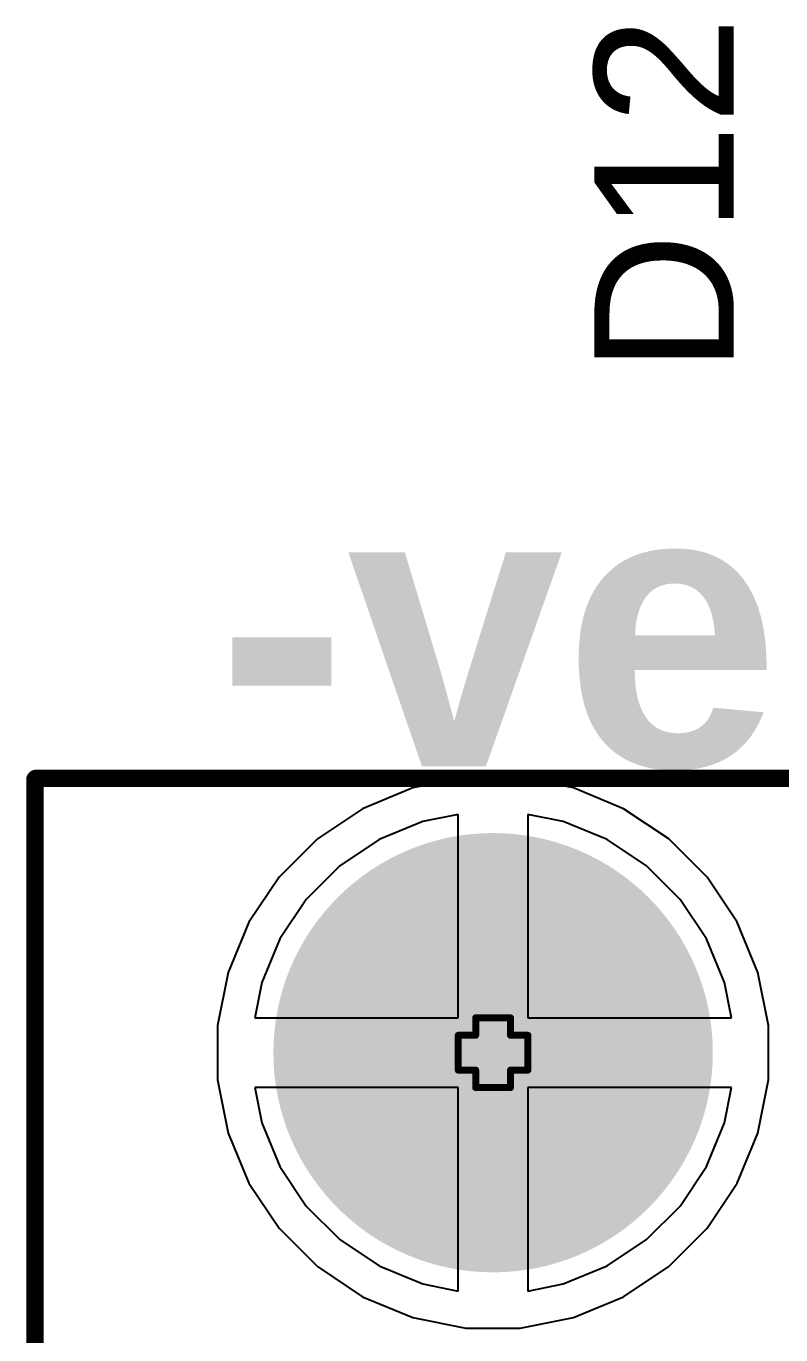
# Model space of a CAD drawing. Header units: inches. Extents: x -3 to 5437, y -3 to 5435.
# Drawn here: x 171.06 to 176.56, y 7.16 to 16.71 of the extents above; entities that cross this region are included whole.
import ezdxf

# ---------------------------------------------------------------- set-up
doc = ezdxf.new("R2010")
doc.units = ezdxf.units.IN
for name, color, linetype in [('Bottom Layer', 5, 'Continuous'), ('Bottom Solder', 6, 'Continuous'), ('Drill Drawing', 1, 'Continuous'), ('GND', 16, 'Continuous'), ('Multi-Layer', 9, 'Continuous'), ('Pad Holes', 156, 'Continuous'), ('PWR', 76, 'Continuous'), ('Top Layer', 1, 'Continuous'), ('Top Overlay', 2, 'Continuous'), ('Top Solder', 216, 'Continuous')]:
    doc.layers.add(name, color=color, linetype=linetype)
doc.styles.add('Arial', font='', dxfattribs={"height": 0.2})
doc.styles.add('Arial_Bold', font='', dxfattribs={"height": 0.2})
doc.styles.get('Arial').set_extended_font_data('Arial')
doc.styles.get('Arial_Bold').set_extended_font_data('Arial', bold=True)

# ---------------------------------------------------------------- blocks, each defined once
blk = doc.blocks.new('TBP01R1_508_04BE_143')
at = {"layer": 'Bottom Layer'}
h = blk.add_hatch(color=5, dxfattribs=at)
edge = h.paths.add_edge_path()
edge.add_arc((10.16, 0), 1.5, 0, 360)
at = {"layer": 'Bottom Solder'}
h = blk.add_hatch(color=6, dxfattribs=at)
edge = h.paths.add_edge_path()
edge.add_arc((10.16, 0), 1.6016, 0, 360)
at = {"layer": 'GND'}
h = blk.add_hatch(color=16, dxfattribs=at)
edge = h.paths.add_edge_path()
edge.add_arc((10.16, 0), 1.5, 0, 360)
at = {"layer": 'Multi-Layer'}
h = blk.add_hatch(color=9, dxfattribs=at)
edge = h.paths.add_edge_path()
edge.add_arc((10.16, 0), 1.5, 0, 360)
at = {"layer": 'Pad Holes'}
h = blk.add_hatch(color=7, dxfattribs=at)
edge = h.paths.add_edge_path()
edge.add_arc((10.16, 0), 0.85, 0, 360)
at = {"layer": 'PWR'}
h = blk.add_hatch(color=76, dxfattribs=at)
edge = h.paths.add_edge_path()
edge.add_arc((10.16, 0), 1.5, 0, 360)
at = {"layer": 'Top Layer'}
h = blk.add_hatch(color=1, dxfattribs=at)
edge = h.paths.add_edge_path()
edge.add_arc((10.16, 0), 1.5, 0, 360)
at = {"layer": 'Top Solder'}
h = blk.add_hatch(color=216, dxfattribs=at)
edge = h.paths.add_edge_path()
edge.add_arc((10.16, 0), 1.6016, 0, 360)
at = {"layer": 'Top Overlay'}
for points in [[(13.5, 10, 0.127, 0.127, 0), (13.5, -1.994, 0.127, 0.127, 0)], [(13.494, -2, 0.127, 0.127, 0), (-8.42, -2, 0.127, 0.127, 0)], [(13.5, -1.994, 0.127, 0.127, 0), (13.494, -2, 0.127, 0.127, 0)]]:
    blk.add_lwpolyline(points, format="xyseb", dxfattribs=at)
for points in [[(13.4622, -2, 0.0635, 0.0635, 1), (13.5257, -2, 0.0635, 0.0635, 1)], [(13.4622, -2, 0.0635, 0.0635, 1), (13.5257, -2, 0.0635, 0.0635, 1)], [(13.4683, -1.994, 0.0635, 0.0635, 1), (13.5318, -1.994, 0.0635, 0.0635, 1)], [(13.4683, -1.994, 0.0635, 0.0635, 1), (13.5318, -1.994, 0.0635, 0.0635, 1)]]:
    blk.add_lwpolyline(points, format="xyseb", close=True, dxfattribs=at)

msp = doc.modelspace()

# ---------------------------------------------------------------- linework, layer by layer
at = {"layer": 'Bottom Layer'}
for p, q in [((173.956, 10.9076), (173.6368, 10.7754)), ((174.2137, 10.9589), (173.956, 10.9076)), ((174.2137, 9.475), (174.2137, 10.9589)), ((174.9793, 10.9076), (174.7217, 10.9589)), ((174.7217, 10.9589), (174.7217, 9.475)), ((175.2985, 10.7754), (174.9793, 10.9076)), ((173.6368, 10.7754), (173.3496, 10.5835)), ((175.5858, 10.5835), (175.2985, 10.7754)), ((173.3496, 10.5835), (173.1052, 10.3391)), ((175.8301, 10.3391), (175.5858, 10.5835)), ((173.1052, 10.3391), (172.9133, 10.0519)), ((176.022, 10.0519), (175.8301, 10.3391)), ((172.9133, 10.0519), (172.7811, 9.7327)), ((176.1543, 9.7327), (176.022, 10.0519)), ((172.7811, 9.7327), (172.7298, 9.475)), ((176.2055, 9.475), (176.1543, 9.7327)), ((172.7298, 9.475), (174.2137, 9.475)), ((174.7217, 9.475), (176.2055, 9.475)), ((174.2137, 8.967), (172.7298, 8.967)), ((172.7298, 8.967), (172.7811, 8.7094)), ((174.2137, 7.4832), (174.2137, 8.967)), ((176.2055, 8.967), (174.7217, 8.967)), ((174.7217, 8.967), (174.7217, 7.4832)), ((176.1543, 8.7094), (176.2055, 8.967)), ((172.7811, 8.7094), (172.9133, 8.3902)), ((176.022, 8.3902), (176.1543, 8.7094)), ((172.9133, 8.3902), (173.1052, 8.1029)), ((175.8301, 8.1029), (176.022, 8.3902)), ((173.1052, 8.1029), (173.3496, 7.8586)), ((175.5858, 7.8586), (175.8301, 8.1029)), ((173.3496, 7.8586), (173.6368, 7.6667)), ((175.2985, 7.6667), (175.5858, 7.8586)), ((173.6368, 7.6667), (173.956, 7.5344)), ((174.9793, 7.5344), (175.2985, 7.6667)), ((173.956, 7.5344), (174.2137, 7.4832)), ((174.7217, 7.4832), (174.9793, 7.5344))]:
    msp.add_line(p, q, dxfattribs=at)
at = {"layer": 'Drill Drawing'}
for points in [[(174.3407, 9.348, 0.0508, 0.0508, 0), (174.3407, 9.475, 0.0508, 0.0508, 0)], [(174.3407, 9.475, 0.0508, 0.0508, 0), (174.5947, 9.475, 0.0508, 0.0508, 0)], [(174.5947, 9.348, 0.0508, 0.0508, 0), (174.5947, 9.475, 0.0508, 0.0508, 0)], [(174.2137, 9.094, 0.0508, 0.0508, 0), (174.2137, 9.348, 0.0508, 0.0508, 0)], [(174.2137, 9.348, 0.0508, 0.0508, 0), (174.3407, 9.348, 0.0508, 0.0508, 0)], [(174.5947, 9.348, 0.0508, 0.0508, 0), (174.7217, 9.348, 0.0508, 0.0508, 0)], [(174.7217, 9.094, 0.0508, 0.0508, 0), (174.7217, 9.348, 0.0508, 0.0508, 0)], [(174.2137, 9.094, 0.0508, 0.0508, 0), (174.3407, 9.094, 0.0508, 0.0508, 0)], [(174.3407, 8.967, 0.0508, 0.0508, 0), (174.3407, 9.094, 0.0508, 0.0508, 0)], [(174.5947, 9.094, 0.0508, 0.0508, 0), (174.7217, 9.094, 0.0508, 0.0508, 0)], [(174.5947, 8.967, 0.0508, 0.0508, 0), (174.5947, 9.094, 0.0508, 0.0508, 0)], [(174.3407, 8.967, 0.0508, 0.0508, 0), (174.5947, 8.967, 0.0508, 0.0508, 0)]]:
    msp.add_lwpolyline(points, format="xyseb", dxfattribs=at)
for points in [[(174.328, 9.475, 0.0254, 0.0254, 1), (174.3534, 9.475, 0.0254, 0.0254, 1)], [(174.328, 9.475, 0.0254, 0.0254, 1), (174.3534, 9.475, 0.0254, 0.0254, 1)], [(174.582, 9.475, 0.0254, 0.0254, 1), (174.6074, 9.475, 0.0254, 0.0254, 1)], [(174.582, 9.475, 0.0254, 0.0254, 1), (174.6074, 9.475, 0.0254, 0.0254, 1)], [(174.201, 9.348, 0.0254, 0.0254, 1), (174.2264, 9.348, 0.0254, 0.0254, 1)], [(174.201, 9.348, 0.0254, 0.0254, 1), (174.2264, 9.348, 0.0254, 0.0254, 1)], [(174.328, 9.348, 0.0254, 0.0254, 1), (174.3534, 9.348, 0.0254, 0.0254, 1)], [(174.328, 9.348, 0.0254, 0.0254, 1), (174.3534, 9.348, 0.0254, 0.0254, 1)], [(174.582, 9.348, 0.0254, 0.0254, 1), (174.6074, 9.348, 0.0254, 0.0254, 1)], [(174.582, 9.348, 0.0254, 0.0254, 1), (174.6074, 9.348, 0.0254, 0.0254, 1)], [(174.709, 9.348, 0.0254, 0.0254, 1), (174.7344, 9.348, 0.0254, 0.0254, 1)], [(174.709, 9.348, 0.0254, 0.0254, 1), (174.7344, 9.348, 0.0254, 0.0254, 1)], [(174.201, 9.094, 0.0254, 0.0254, 1), (174.2264, 9.094, 0.0254, 0.0254, 1)], [(174.201, 9.094, 0.0254, 0.0254, 1), (174.2264, 9.094, 0.0254, 0.0254, 1)], [(174.328, 9.094, 0.0254, 0.0254, 1), (174.3534, 9.094, 0.0254, 0.0254, 1)], [(174.328, 9.094, 0.0254, 0.0254, 1), (174.3534, 9.094, 0.0254, 0.0254, 1)], [(174.582, 9.094, 0.0254, 0.0254, 1), (174.6074, 9.094, 0.0254, 0.0254, 1)], [(174.582, 9.094, 0.0254, 0.0254, 1), (174.6074, 9.094, 0.0254, 0.0254, 1)], [(174.709, 9.094, 0.0254, 0.0254, 1), (174.7344, 9.094, 0.0254, 0.0254, 1)], [(174.709, 9.094, 0.0254, 0.0254, 1), (174.7344, 9.094, 0.0254, 0.0254, 1)], [(174.328, 8.967, 0.0254, 0.0254, 1), (174.3534, 8.967, 0.0254, 0.0254, 1)], [(174.328, 8.967, 0.0254, 0.0254, 1), (174.3534, 8.967, 0.0254, 0.0254, 1)], [(174.582, 8.967, 0.0254, 0.0254, 1), (174.6074, 8.967, 0.0254, 0.0254, 1)], [(174.582, 8.967, 0.0254, 0.0254, 1), (174.6074, 8.967, 0.0254, 0.0254, 1)]]:
    msp.add_lwpolyline(points, format="xyseb", close=True, dxfattribs=at)
at = {"layer": 'GND'}
for p, q in [((173.956, 10.9076), (173.6368, 10.7754)), ((174.2137, 10.9589), (173.956, 10.9076)), ((174.2137, 9.475), (174.2137, 10.9589)), ((174.9793, 10.9076), (174.7217, 10.9589)), ((174.7217, 10.9589), (174.7217, 9.475)), ((175.2985, 10.7754), (174.9793, 10.9076)), ((173.6368, 10.7754), (173.3496, 10.5835)), ((175.5858, 10.5835), (175.2985, 10.7754)), ((173.3496, 10.5835), (173.1052, 10.3391)), ((175.8301, 10.3391), (175.5858, 10.5835)), ((173.1052, 10.3391), (172.9133, 10.0519)), ((176.022, 10.0519), (175.8301, 10.3391)), ((172.9133, 10.0519), (172.7811, 9.7327)), ((176.1543, 9.7327), (176.022, 10.0519)), ((172.7811, 9.7327), (172.7298, 9.475)), ((176.2055, 9.475), (176.1543, 9.7327)), ((172.7298, 9.475), (174.2137, 9.475)), ((174.7217, 9.475), (176.2055, 9.475)), ((174.2137, 8.967), (172.7298, 8.967)), ((172.7298, 8.967), (172.7811, 8.7094)), ((174.2137, 7.4832), (174.2137, 8.967)), ((176.2055, 8.967), (174.7217, 8.967)), ((174.7217, 8.967), (174.7217, 7.4832)), ((176.1543, 8.7094), (176.2055, 8.967)), ((172.7811, 8.7094), (172.9133, 8.3902)), ((176.022, 8.3902), (176.1543, 8.7094)), ((172.9133, 8.3902), (173.1052, 8.1029)), ((175.8301, 8.1029), (176.022, 8.3902)), ((173.1052, 8.1029), (173.3496, 7.8586)), ((175.5858, 7.8586), (175.8301, 8.1029)), ((173.3496, 7.8586), (173.6368, 7.6667)), ((175.2985, 7.6667), (175.5858, 7.8586)), ((173.6368, 7.6667), (173.956, 7.5344)), ((174.9793, 7.5344), (175.2985, 7.6667)), ((173.956, 7.5344), (174.2137, 7.4832)), ((174.7217, 7.4832), (174.9793, 7.5344))]:
    msp.add_line(p, q, dxfattribs=at)
at = {"layer": 'PWR'}
for p, q in [((174.2699, 11.229), (173.882, 11.1519)), ((174.6654, 11.229), (174.2699, 11.229)), ((175.0534, 11.1519), (174.6654, 11.229)), ((173.882, 11.1519), (173.5165, 11.0005)), ((175.4188, 11.0005), (175.0534, 11.1519)), ((173.5165, 11.0005), (173.1876, 10.7807)), ((175.7477, 10.7807), (175.4188, 11.0005)), ((173.1876, 10.7807), (172.908, 10.5011)), ((176.0274, 10.5011), (175.7477, 10.7807)), ((172.908, 10.5011), (172.6882, 10.1722)), ((176.2471, 10.1722), (176.0274, 10.5011)), ((172.6882, 10.1722), (172.5368, 9.8067)), ((176.3985, 9.8067), (176.2471, 10.1722)), ((172.5368, 9.8067), (172.4597, 9.4188)), ((176.4757, 9.4188), (176.3985, 9.8067)), ((172.4597, 9.4188), (172.4597, 9.0233)), ((176.4757, 9.0233), (176.4757, 9.4188)), ((172.4597, 9.0233), (172.5368, 8.6353)), ((176.3985, 8.6353), (176.4757, 9.0233)), ((172.5368, 8.6353), (172.6882, 8.2699)), ((176.2471, 8.2699), (176.3985, 8.6353)), ((172.6882, 8.2699), (172.908, 7.941)), ((176.0274, 7.941), (176.2471, 8.2699)), ((172.908, 7.941), (173.1876, 7.6613)), ((175.7477, 7.6613), (176.0274, 7.941)), ((173.1876, 7.6613), (173.5165, 7.4416)), ((175.4188, 7.4416), (175.7477, 7.6613)), ((173.5165, 7.4416), (173.882, 7.2902)), ((175.0534, 7.2902), (175.4188, 7.4416)), ((173.882, 7.2902), (174.2699, 7.213)), ((174.6654, 7.213), (175.0534, 7.2902)), ((174.2699, 7.213), (174.6654, 7.213))]:
    msp.add_line(p, q, dxfattribs=at)
at = {"layer": 'Top Layer'}
for p, q in [((173.956, 10.9076), (173.6368, 10.7754)), ((174.2137, 10.9589), (173.956, 10.9076)), ((174.2137, 9.475), (174.2137, 10.9589)), ((174.9793, 10.9076), (174.7217, 10.9589)), ((174.7217, 10.9589), (174.7217, 9.475)), ((175.2985, 10.7754), (174.9793, 10.9076)), ((173.6368, 10.7754), (173.3496, 10.5835)), ((175.5858, 10.5835), (175.2985, 10.7754)), ((173.3496, 10.5835), (173.1052, 10.3391)), ((175.8301, 10.3391), (175.5858, 10.5835)), ((173.1052, 10.3391), (172.9133, 10.0519)), ((176.022, 10.0519), (175.8301, 10.3391)), ((172.9133, 10.0519), (172.7811, 9.7327)), ((176.1543, 9.7327), (176.022, 10.0519)), ((172.7811, 9.7327), (172.7298, 9.475)), ((176.2055, 9.475), (176.1543, 9.7327)), ((172.7298, 9.475), (174.2137, 9.475)), ((174.7217, 9.475), (176.2055, 9.475)), ((174.2137, 8.967), (172.7298, 8.967)), ((172.7298, 8.967), (172.7811, 8.7094)), ((174.2137, 7.4832), (174.2137, 8.967)), ((176.2055, 8.967), (174.7217, 8.967)), ((174.7217, 8.967), (174.7217, 7.4832)), ((176.1543, 8.7094), (176.2055, 8.967)), ((172.7811, 8.7094), (172.9133, 8.3902)), ((176.022, 8.3902), (176.1543, 8.7094)), ((172.9133, 8.3902), (173.1052, 8.1029)), ((175.8301, 8.1029), (176.022, 8.3902)), ((173.1052, 8.1029), (173.3496, 7.8586)), ((175.5858, 7.8586), (175.8301, 8.1029)), ((173.3496, 7.8586), (173.6368, 7.6667)), ((175.2985, 7.6667), (175.5858, 7.8586)), ((173.6368, 7.6667), (173.956, 7.5344)), ((174.9793, 7.5344), (175.2985, 7.6667)), ((173.956, 7.5344), (174.2137, 7.4832)), ((174.7217, 7.4832), (174.9793, 7.5344))]:
    msp.add_line(p, q, dxfattribs=at)

# ---------------------------------------------------------------- block references
at = {"rotation": 180}
msp.add_blockref('TBP01R1_508_04BE_143', (184.6277, 9.221), dxfattribs=at)

# ---------------------------------------------------------------- texts
at = {"layer": 'Top Overlay'}
for s, height, rotation, style, p in [('D12', 1.016, 90, 'Arial', (176.2217, 14.1745)), ('-ve', 2.032, 360, 'Arial_Bold', (172.4567, 11.3083))]:
    msp.add_text(s, height=height, rotation=rotation, dxfattribs=dict(at, style=style)).set_placement(p)

doc.saveas('drawing.dxf')
